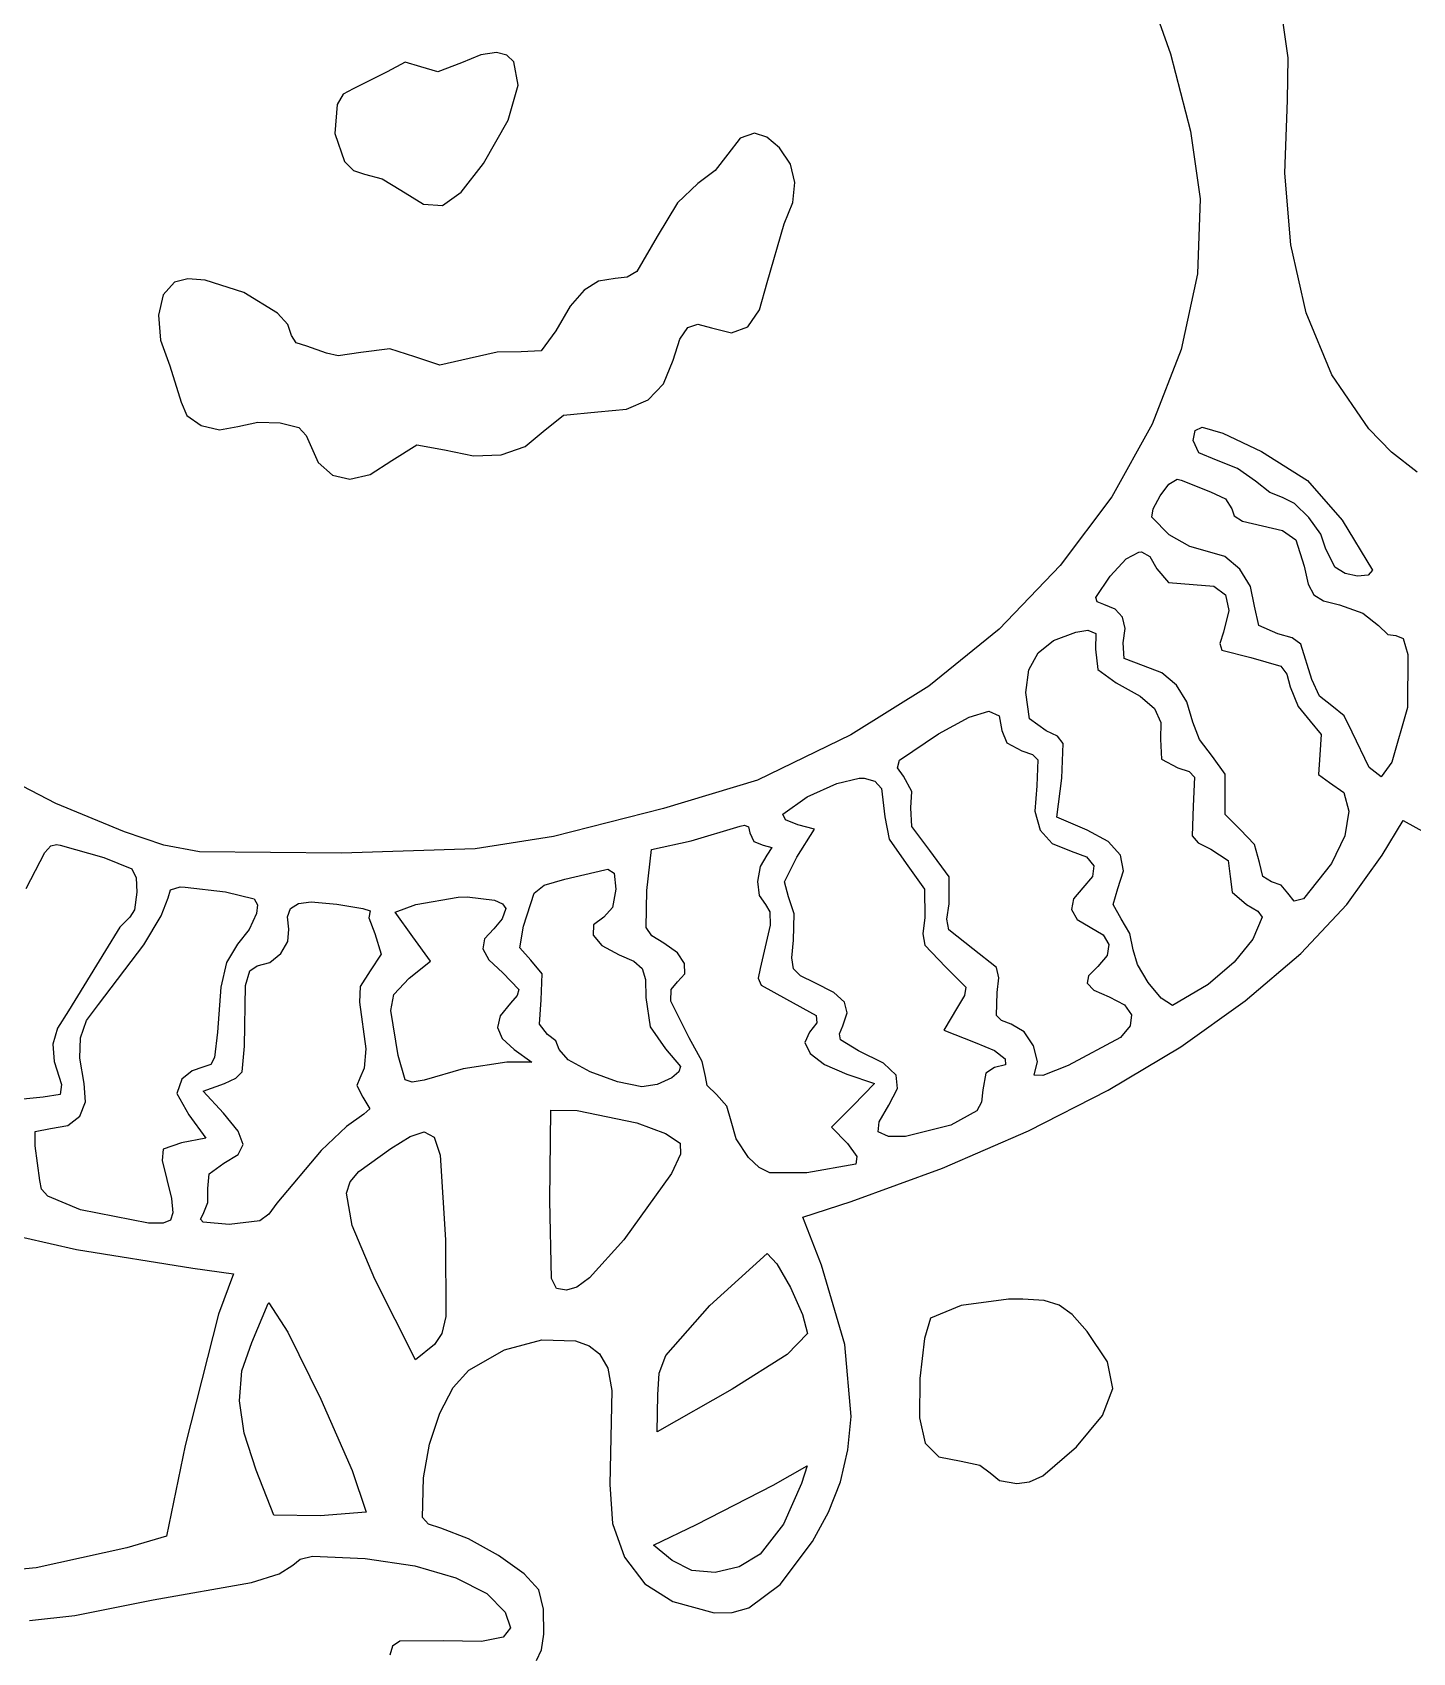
# Model space of a CAD drawing. Extents: x 6 to 164, y 5 to 200.
# Drawn here: x 55.4 to 105, y 81.5 to 139.7 of the extents above; entities that cross this region are included whole.
import ezdxf

# ---------------------------------------------------------------- set-up
doc = ezdxf.new("R2010")
doc.units = 0

msp = doc.modelspace()

# ---------------------------------------------------------------- linework, layer by layer
at = {"layer": 'Layer 1'}
for p, q in [((95.253711, 142.01359), (96.335983, 138.960939)), ((100.567684, 138.809165), (100.350213, 140.323369)), ((71.540113, 138.923887), (70.843857, 138.632788)), ((72.096218, 139.003205), (71.540113, 138.923887)), ((72.470009, 138.908161), (72.096218, 139.003205)), ((72.096218, 139.003205), (72.096218, 139.003205)), ((72.726489, 138.671487), (72.470009, 138.908161)), ((72.875785, 137.825448), (72.726489, 138.671487)), ((96.335983, 138.960939), (97.061306, 136.171956)), ((100.538926, 137.283413), (100.567684, 138.809165)), ((68.171565, 138.306469), (66.945662, 137.697927)), ((68.815252, 138.655454), (68.171565, 138.306469)), ((69.379829, 138.482857), (68.815252, 138.655454)), ((69.989962, 138.305557), (69.379829, 138.482857)), ((70.843857, 138.632788), (69.989962, 138.305557)), ((66.589049, 137.507953), (66.365791, 137.133951)), ((66.945662, 137.697927), (66.589049, 137.507953)), ((72.520644, 136.569485), (72.875785, 137.825448)), ((66.365791, 137.133951), (66.285389, 136.09125)), ((100.447013, 134.663631), (100.538926, 137.283413)), ((71.637607, 135.007996), (72.520644, 136.569485)), ((66.285389, 136.09125), (66.636547, 135.084595)), ((80.863966, 135.926246), (80.421774, 135.351955)), ((81.383093, 136.101607), (80.863966, 135.926246)), ((81.818337, 135.959182), (81.383093, 136.101607)), ((81.383093, 136.101607), (81.383093, 136.101607)), ((82.273857, 135.572441), (81.818337, 135.959182)), ((97.061306, 136.171956), (97.399204, 133.746816)), ((80.421774, 135.351955), (79.959621, 134.759855)), ((82.666509, 134.982254), (82.273857, 135.572441)), ((66.636547, 135.084595), (66.95274, 134.755652)), ((66.95274, 134.755652), (67.351357, 134.62876)), ((67.351357, 134.62876), (67.984811, 134.45879)), ((70.833571, 133.979311), (71.637607, 135.007996)), ((79.959621, 134.759855), (79.336982, 134.293621)), ((82.825526, 134.32872), (82.666509, 134.982254)), ((100.663925, 132.089669), (100.447013, 134.663631)), ((67.984811, 134.45879), (68.665454, 134.055496)), ((68.665454, 134.055496), (69.472527, 133.544919)), ((79.336982, 134.293621), (78.605135, 133.599234)), ((82.750601, 133.613539), (82.825526, 134.32872)), ((69.472527, 133.544919), (70.153555, 133.505571)), ((70.153555, 133.505571), (70.833571, 133.979311)), ((78.605135, 133.599234), (77.881774, 132.388621)), ((82.441426, 132.838413), (82.750601, 133.613539)), ((97.399204, 133.746816), (97.30512, 131.046679)), ((81.832885, 130.730566), (82.441426, 132.838413)), ((77.881774, 132.388621), (77.147892, 131.130548)), ((101.219099, 129.644351), (100.663925, 132.089669)), ((77.147892, 131.130548), (76.804591, 130.919392)), ((60.525107, 130.748205), (60.118933, 130.292329)), ((61.003664, 130.862268), (60.525107, 130.748205)), ((61.620825, 130.817846), (61.003664, 130.862268)), ((63.020777, 130.368006), (61.620825, 130.817846)), ((75.76974, 130.779248), (75.247364, 130.462111)), ((76.364829, 130.871677), (75.76974, 130.779248)), ((76.804591, 130.919392), (76.364829, 130.871677)), ((81.562903, 129.746932), (81.832885, 130.730566)), ((97.30512, 131.046679), (96.721427, 128.32478)), ((60.118933, 130.292329), (59.949042, 129.554416)), ((64.224614, 129.627606), (63.020777, 130.368006)), ((75.247364, 130.462111), (74.750144, 129.880122)), ((59.949042, 129.554416), (60.023086, 128.661539)), ((64.596628, 129.219983), (64.224614, 129.627606)), ((74.750144, 129.880122), (74.230524, 128.993135)), ((81.133973, 129.143502), (81.562903, 129.746932)), ((102.141973, 127.4105), (101.219099, 129.644351)), ((64.731982, 128.825566), (64.596628, 129.219983)), ((64.891616, 128.558805), (64.731982, 128.825566)), ((74.230524, 128.993135), (73.704011, 128.281418)), ((78.694314, 128.690949), (78.977943, 129.112437)), ((78.977943, 129.112437), (79.344078, 129.238353)), ((79.344078, 129.238353), (79.830871, 129.098969)), ((79.830871, 129.098969), (80.553995, 128.925705)), ((80.553995, 128.925705), (81.133973, 129.143502)), ((60.023086, 128.661539), (60.348718, 127.740774)), ((65.278787, 128.44633), (64.891616, 128.558805)), ((65.984343, 128.190566), (65.278787, 128.44633)), ((66.406309, 128.094665), (65.984343, 128.190566)), ((67.219065, 128.217024), (66.406309, 128.094665)), ((68.261919, 128.348909), (67.219065, 128.217024)), ((69.168162, 128.058274), (68.261919, 128.348909)), ((72.11917, 128.228915), (71.11726, 128.005357)), ((72.986982, 128.234663), (72.11917, 128.228915)), ((73.704011, 128.281418), (72.986982, 128.234663)), ((78.455037, 127.943621), (78.694314, 128.690949)), ((96.721427, 128.32478), (95.682104, 125.633461)), ((60.348718, 127.740774), (60.763232, 126.435496)), ((70.064763, 127.765168), (69.168162, 128.058274)), ((71.11726, 128.005357), (70.064763, 127.765168)), ((78.111127, 127.093223), (78.455037, 127.943621)), ((77.559029, 126.511772), (78.111127, 127.093223)), ((103.461983, 125.470941), (102.141973, 127.4105)), ((60.763232, 126.435496), (60.965343, 125.949052)), ((76.775837, 126.181019), (77.559029, 126.511772)), ((60.965343, 125.949052), (61.475483, 125.594611)), ((73.780732, 125.377163), (74.50537, 125.956839)), ((74.50537, 125.956839), (75.738649, 126.082719)), ((75.738649, 126.082719), (76.775837, 126.181019)), ((61.475483, 125.594611), (62.13882, 125.440125)), ((62.13882, 125.440125), (62.800524, 125.553552)), ((62.800524, 125.553552), (63.515096, 125.712033)), ((63.515096, 125.712033), (64.325399, 125.689388)), ((64.325399, 125.689388), (64.98842, 125.517245)), ((64.98842, 125.517245), (65.261149, 125.227232)), ((73.127286, 124.839809), (73.780732, 125.377163)), ((95.682104, 125.633461), (94.22113, 123.025064)), ((97.15226, 125.050844), (97.222445, 125.412186)), ((97.222445, 125.412186), (97.478579, 125.535913)), ((97.478579, 125.535913), (98.220245, 125.318009)), ((97.478579, 125.535913), (97.478579, 125.535913)), ((98.220245, 125.318009), (99.604065, 124.653969)), ((104.280113, 124.637404), (103.461983, 125.470941)), ((65.261149, 125.227232), (65.693301, 124.265913)), ((68.339135, 124.336469), (69.232931, 124.893894)), ((69.232931, 124.893894), (70.226496, 124.715705)), ((70.226496, 124.715705), (71.27334, 124.495494)), ((72.265879, 124.541391), (73.127286, 124.839809)), ((97.355947, 124.607745), (97.15226, 125.050844)), ((65.693301, 124.265913), (66.198159, 123.799107)), ((67.553935, 123.834567), (68.339135, 124.336469)), ((71.27334, 124.495494), (72.265879, 124.541391)), ((97.990107, 124.345288), (97.355947, 124.607745)), ((98.746666, 124.049172), (97.990107, 124.345288)), ((99.604065, 124.653969), (101.263478, 123.608667)), ((105.208567, 123.908499), (104.280113, 124.637404)), ((66.198159, 123.799107), (66.829324, 123.655386)), ((66.829324, 123.655386), (67.553935, 123.834567)), ((96.278607, 123.480864), (96.570176, 123.666191)), ((96.570176, 123.666191), (96.720107, 123.622094)), ((96.570176, 123.666191), (96.570176, 123.666191)), ((96.720107, 123.622094), (97.769621, 123.20758)), ((99.392399, 123.586816), (98.746666, 124.049172)), ((99.91142, 123.17719), (99.392399, 123.586816)), ((101.263478, 123.608667), (102.505662, 122.184524)), ((94.22113, 123.025064), (92.372486, 120.551928)), ((95.711624, 122.596629), (95.961635, 123.057649)), ((95.961635, 123.057649), (96.278607, 123.480864)), ((97.769621, 123.20758), (98.318215, 122.948542)), ((98.318215, 122.948542), (98.545732, 122.599038)), ((100.362537, 123.004732), (99.91142, 123.17719)), ((100.794255, 122.790112), (100.362537, 123.004732)), ((95.662562, 122.291655), (95.711624, 122.596629)), ((98.545732, 122.599038), (98.628769, 122.347132)), ((98.628769, 122.347132), (98.921462, 122.148708)), ((101.308114, 122.28366), (100.794255, 122.790112)), ((96.287954, 121.664177), (95.662562, 122.291655)), ((98.921462, 122.148708), (100.362537, 121.814107)), ((100.362537, 121.814107), (100.841262, 121.474844)), ((101.737241, 121.681338), (101.308114, 122.28366)), ((102.505662, 122.184524), (103.599274, 120.394177)), ((97.026218, 121.236738), (96.287954, 121.664177)), ((97.672607, 121.055635), (97.026218, 121.236738)), ((100.841262, 121.474844), (101.138649, 120.535288)), ((101.91476, 121.179107), (101.737241, 121.681338)), ((94.171287, 120.173691), (94.744664, 120.790858)), ((94.744664, 120.790858), (95.194343, 121.037996)), ((95.194343, 121.037996), (95.291357, 121.046816)), ((95.291357, 121.046816), (95.589477, 120.879889)), ((95.291357, 121.046816), (95.291357, 121.046816)), ((95.589477, 120.879889), (95.846982, 120.438274)), ((98.28699, 120.878898), (97.672607, 121.055635)), ((98.829408, 120.42746), (98.28699, 120.878898)), ((102.249899, 120.50001), (101.91476, 121.179107)), ((92.372486, 120.551928), (90.170149, 118.266397)), ((93.649058, 119.401214), (94.171287, 120.173691)), ((95.846982, 120.438274), (96.266933, 119.939756)), ((99.214554, 119.800631), (98.829408, 120.42746)), ((101.138649, 120.535288), (101.289087, 119.885185)), ((102.621299, 120.268979), (102.249899, 120.50001)), ((103.066406, 120.167298), (102.621299, 120.268979)), ((103.440602, 120.205514), (103.066406, 120.167298)), ((103.599274, 120.394177), (103.440602, 120.205514)), ((96.266933, 119.939756), (97.15226, 119.87383)), ((97.15226, 119.87383), (97.88983, 119.808929)), ((97.88983, 119.808929), (98.318104, 119.497536)), ((98.318104, 119.497536), (98.434654, 118.944342)), ((99.357121, 119.097719), (99.214554, 119.800631)), ((101.289087, 119.885185), (101.492945, 119.500983)), ((101.492945, 119.500983), (101.837154, 119.285565)), ((93.698084, 119.245263), (93.649058, 119.401214)), ((93.933162, 119.159455), (93.698084, 119.245263)), ((94.352582, 118.98747), (93.933162, 119.159455)), ((94.610423, 118.696278), (94.352582, 118.98747)), ((98.434654, 118.944342), (98.237051, 118.154038)), ((99.506966, 118.401604), (99.357121, 119.097719)), ((101.837154, 119.285565), (102.408649, 119.141816)), ((102.408649, 119.141816), (103.249001, 118.838495)), ((94.706022, 118.29051), (94.610423, 118.696278)), ((94.638718, 117.774802), (94.706022, 118.29051)), ((100.194968, 118.101121), (99.506966, 118.401604)), ((103.249001, 118.838495), (103.81094, 118.400982)), ((103.81094, 118.400982), (104.146828, 118.078954)), ((90.170149, 118.266397), (87.648099, 116.22081)), ((91.571853, 117.418356), (92.128712, 117.861519)), ((92.128712, 117.861519), (92.936565, 118.154038)), ((92.936565, 118.154038), (93.368718, 118.233413)), ((93.368718, 118.233413), (93.650987, 118.110027)), ((93.368718, 118.233413), (93.368718, 118.233413)), ((93.650987, 118.110027), (93.642121, 117.545496)), ((94.66768, 117.217954), (94.638718, 117.774802)), ((98.237051, 118.154038), (98.108682, 117.751789)), ((98.108682, 117.751789), (98.177358, 117.516908)), ((100.709452, 117.959591), (100.194968, 118.101121)), ((101.023847, 117.722118), (100.709452, 117.959591)), ((101.420871, 116.451885), (101.023847, 117.722118)), ((104.146828, 118.078954), (104.437121, 118.039385)), ((104.437121, 118.039385), (104.699447, 117.931532)), ((104.699447, 117.931532), (104.874585, 117.356055)), ((91.247558, 116.802843), (91.571853, 117.418356)), ((93.642121, 117.545496), (93.726067, 116.822515)), ((95.370732, 116.945774), (94.66768, 117.217954)), ((98.177358, 117.516908), (99.224829, 117.245635)), ((99.224829, 117.245635), (100.299485, 116.931894)), ((104.874585, 117.356055), (104.860454, 115.446469)), ((91.137399, 115.993274), (91.247558, 116.802843)), ((93.726067, 116.822515), (94.382954, 116.337232)), ((96.02098, 116.694093), (95.370732, 116.945774)), ((96.548104, 116.253719), (96.02098, 116.694093)), ((100.299485, 116.931894), (100.520154, 116.647681)), ((100.520154, 116.647681), (100.64476, 116.196121)), ((87.648099, 116.22081), (84.840315, 114.46751)), ((91.265743, 115.047607), (91.137399, 115.993274)), ((94.382954, 116.337232), (95.23994, 115.862242)), ((96.927514, 115.652255), (96.548104, 116.253719)), ((100.64476, 116.196121), (100.92112, 115.486933)), ((101.694812, 115.861552), (101.420871, 116.451885)), ((95.23994, 115.862242), (95.756849, 115.409621)), ((95.756849, 115.409621), (95.985891, 114.913688)), ((97.134621, 114.917302), (96.927514, 115.652255)), ((100.92112, 115.486933), (101.359135, 114.961399)), ((102.135246, 115.508205), (101.694812, 115.861552)), ((102.581543, 115.154888), (102.135246, 115.508205)), ((104.860454, 115.446469), (104.29601, 113.488552)), ((87.997676, 114.502788), (89.099815, 115.097419)), ((89.099815, 115.097419), (89.805662, 115.314177)), ((89.805662, 115.314177), (90.172803, 115.155785)), ((89.805662, 115.314177), (89.805662, 115.314177)), ((90.172803, 115.155785), (90.273093, 114.62626)), ((91.869412, 114.608621), (91.265743, 115.047607)), ((95.985891, 114.913688), (95.979274, 114.30876)), ((97.380617, 114.298332), (97.134621, 114.917302)), ((101.359135, 114.961399), (101.750473, 114.479711)), ((102.86726, 114.564524), (102.581543, 115.154888)), ((84.840315, 114.46751), (81.49083, 112.832327)), ((86.594211, 113.562094), (87.997676, 114.502788)), ((90.273093, 114.62626), (90.45565, 114.175516)), ((92.275381, 114.414057), (91.869412, 114.608621)), ((92.473704, 114.153479), (92.275381, 114.414057)), ((95.979274, 114.30876), (96.007083, 113.592994)), ((97.848996, 113.691399), (97.380617, 114.298332)), ((101.750473, 114.479711), (101.711912, 113.744316)), ((103.484621, 113.294524), (102.86726, 114.564524)), ((90.45565, 114.175516), (90.987468, 113.894246)), ((90.987468, 113.894246), (91.375379, 113.761983)), ((91.375379, 113.761983), (91.570511, 113.566334)), ((92.425037, 112.906469), (92.473704, 114.153479)), ((98.306496, 113.054351), (97.848996, 113.691399)), ((101.711912, 113.744316), (101.663323, 113.042833)), ((56.254413, 111.994835), (54.10967, 113.112714)), ((86.521274, 113.286835), (86.594211, 113.562094)), ((86.736496, 112.977024), (86.521274, 113.286835)), ((91.570511, 113.566334), (91.525454, 112.633066)), ((96.007083, 113.592994), (96.596635, 113.285705)), ((96.596635, 113.285705), (97.003437, 113.148921)), ((97.003437, 113.148921), (97.203551, 112.942769)), ((98.307607, 112.315566), (98.306496, 113.054351)), ((101.663323, 113.042833), (102.055871, 112.756538)), ((103.910722, 112.956778), (103.484621, 113.294524)), ((104.29601, 113.488552), (103.910722, 112.956778)), ((81.49083, 112.832327), (78.111079, 111.812857)), ((83.270454, 112.236191), (84.342352, 112.718829)), ((84.342352, 112.718829), (85.140176, 112.915288)), ((85.140176, 112.915288), (85.325385, 112.906469)), ((85.140176, 112.915288), (85.140176, 112.915288)), ((85.325385, 112.906469), (85.699702, 112.800458)), ((85.699702, 112.800458), (85.944968, 112.536062)), ((85.944968, 112.536062), (86.066218, 111.521816)), ((87.029919, 112.435108), (86.736496, 112.977024)), ((91.525454, 112.633066), (91.463021, 111.723351)), ((92.248649, 111.504177), (92.425037, 112.906469)), ((97.203551, 112.942769), (97.15226, 111.901052)), ((102.055871, 112.756538), (102.564139, 112.391781)), ((58.72594, 110.98383), (56.254413, 111.994835)), ((82.39086, 111.612478), (83.270454, 112.236191)), ((87.001079, 111.848135), (87.029919, 112.435108)), ((97.15226, 111.901052), (97.110699, 110.833558)), ((98.302489, 111.599119), (98.307607, 112.315566)), ((102.564139, 112.391781), (102.747589, 111.722924)), ((78.111079, 111.812857), (74.151149, 110.807441)), ((82.489285, 111.405509), (82.39086, 111.612478)), ((82.935315, 111.230774), (82.489285, 111.405509)), ((86.066218, 111.521816), (86.216074, 110.713478)), ((87.033112, 111.167299), (87.001079, 111.848135)), ((91.463021, 111.723351), (91.645275, 111.034236)), ((93.34226, 111.045566), (92.248649, 111.504177)), ((98.836774, 111.063205), (98.302489, 111.599119)), ((102.747589, 111.722924), (102.602819, 110.841065)), ((103.943232, 110.137163), (104.701704, 111.389524)), ((104.701704, 111.389524), (105.857051, 110.754524)), ((104.701704, 111.389524), (104.701704, 111.389524)), ((60.139435, 110.499845), (58.72594, 110.98383)), ((74.151149, 110.807441), (71.329788, 110.367716)), ((79.098857, 110.65751), (80.862746, 111.177857)), ((80.862746, 111.177857), (81.012676, 111.221955)), ((81.012676, 111.221955), (81.157899, 111.164088)), ((81.012676, 111.221955), (81.012676, 111.221955)), ((81.157899, 111.164088), (81.206704, 110.939732)), ((81.206704, 110.939732), (81.349374, 110.629504)), ((82.900037, 110.066607), (83.535037, 111.080844)), ((83.535037, 111.080844), (82.935315, 111.230774)), ((86.216074, 110.713478), (86.83351, 109.846121)), ((87.680176, 110.304732), (87.033112, 111.167299)), ((91.645275, 111.034236), (92.076299, 110.558043)), ((94.099924, 110.62988), (93.34226, 111.045566)), ((97.110699, 110.833558), (97.334606, 110.58111)), ((99.358887, 110.524124), (98.836774, 111.063205)), ((102.602819, 110.841065), (102.126426, 109.837302)), ((55.189343, 108.946538), (55.85595, 110.236338)), ((55.85595, 110.236338), (56.069295, 110.474221)), ((56.069295, 110.474221), (56.274135, 110.525219)), ((56.274135, 110.525219), (56.406426, 110.49876)), ((56.274135, 110.525219), (56.274135, 110.525219)), ((56.406426, 110.49876), (57.985107, 110.057788)), ((61.424578, 110.257415), (60.139435, 110.499845)), ((66.522329, 110.207719), (61.424578, 110.257415)), ((71.329788, 110.367716), (66.522329, 110.207719)), ((77.511357, 108.867163), (77.670107, 110.34883)), ((77.670107, 110.34883), (79.098857, 110.65751)), ((81.349374, 110.629504), (81.691774, 110.49876)), ((81.824065, 110.145982), (81.577627, 109.727151)), ((81.691774, 110.49876), (81.997617, 110.418733)), ((81.997617, 110.418733), (81.824065, 110.145982)), ((88.37833, 109.363756), (87.680176, 110.304732)), ((92.076299, 110.558043), (92.760176, 110.287094)), ((92.760176, 110.287094), (93.311836, 110.076603)), ((94.536919, 110.139391), (94.099924, 110.62988)), ((94.652192, 109.575027), (94.536919, 110.139391)), ((97.334606, 110.58111), (97.78726, 110.357649)), ((97.78726, 110.357649), (98.4114, 109.948143)), ((99.542329, 109.881399), (99.358887, 110.524124)), ((102.67564, 108.363225), (103.943232, 110.137163)), ((57.985107, 110.057788), (58.99279, 109.647391)), ((58.99279, 109.647391), (59.140969, 109.327258)), ((74.556843, 109.281677), (75.994412, 109.607996)), ((75.994412, 109.607996), (76.100246, 109.634455)), ((76.100246, 109.634455), (76.329698, 109.490984)), ((76.100246, 109.634455), (76.100246, 109.634455)), ((81.577627, 109.727151), (81.483411, 109.19514)), ((82.453185, 109.179136), (82.900037, 110.066607)), ((86.83351, 109.846121), (87.496113, 108.91955)), ((93.311836, 110.076603), (93.574382, 109.76127)), ((93.574382, 109.76127), (93.535658, 109.37812)), ((94.44469, 108.937719), (94.652192, 109.575027)), ((98.4114, 109.948143), (98.483996, 109.378691)), ((99.650417, 109.369222), (99.542329, 109.881399)), ((102.126426, 109.837302), (101.113703, 108.567999)), ((59.140969, 109.327258), (59.166912, 108.814246)), ((60.378308, 108.889355), (60.727954, 108.999455)), ((60.727954, 108.999455), (60.904343, 108.990635)), ((60.727954, 108.999455), (60.727954, 108.999455)), ((60.904343, 108.990635), (62.350732, 108.823066)), ((73.454412, 108.778969), (73.809018, 109.057857)), ((73.809018, 109.057857), (74.556843, 109.281677)), ((76.329698, 109.490984), (76.391287, 108.92008)), ((81.483411, 109.19514), (81.546292, 108.693169)), ((82.600176, 108.646677), (82.453185, 109.179136)), ((88.376912, 108.390913), (88.37833, 109.363756)), ((93.18351, 108.964177), (92.845272, 108.569346)), ((93.535658, 109.37812), (93.18351, 108.964177)), ((98.483996, 109.378691), (98.550948, 108.807169)), ((99.965662, 109.184663), (99.650417, 109.369222)), ((100.319001, 109.060464), (99.965662, 109.184663)), ((100.556565, 108.770149), (100.319001, 109.060464)), ((59.166912, 108.814246), (59.0889, 108.169036)), ((60.044598, 107.954107), (60.295801, 108.60258)), ((60.295801, 108.60258), (60.378308, 108.889355)), ((62.350732, 108.823066), (63.382175, 108.566923)), ((63.382175, 108.566923), (63.510693, 108.360632)), ((64.698824, 108.220405), (64.975894, 108.398772)), ((64.975894, 108.398772), (65.437537, 108.461469)), ((65.437537, 108.461469), (66.363579, 108.382094)), ((65.437537, 108.461469), (65.437537, 108.461469)), ((66.363579, 108.382094), (67.294728, 108.221803)), ((68.462607, 108.091052), (69.194621, 108.364455)), ((69.194621, 108.364455), (70.720385, 108.629038)), ((70.720385, 108.629038), (71.046704, 108.637857)), ((71.046704, 108.637857), (72.023113, 108.522873)), ((71.046704, 108.637857), (71.046704, 108.637857)), ((72.023113, 108.522873), (72.322263, 108.394593)), ((72.322263, 108.394593), (72.431357, 108.223344)), ((73.075176, 107.588344), (73.454412, 108.778969)), ((76.391287, 108.92008), (76.265995, 108.262861)), ((77.479018, 107.539488), (77.511357, 108.867163)), ((81.546292, 108.693169), (81.771149, 108.364455)), ((81.771149, 108.364455), (81.925786, 108.107093)), ((82.809319, 108.029646), (82.600176, 108.646677)), ((87.496113, 108.91955), (87.503787, 107.897024)), ((88.297448, 107.836743), (88.376912, 108.390913)), ((92.845272, 108.569346), (92.780304, 108.181266)), ((94.277906, 108.366076), (94.44469, 108.937719)), ((94.568162, 107.852927), (94.277906, 108.366076)), ((98.550948, 108.807169), (99.074899, 108.364455)), ((99.074899, 108.364455), (99.474762, 108.123664)), ((100.78096, 108.487623), (100.556565, 108.770149)), ((101.113703, 108.567999), (100.78096, 108.487623)), ((101.026033, 106.610701), (102.67564, 108.363225)), ((58.911149, 107.905844), (58.554549, 107.557166)), ((59.0889, 108.169036), (58.911149, 107.905844)), ((59.420807, 106.910591), (60.044598, 107.954107)), ((63.470801, 108.038135), (63.203967, 107.466222)), ((63.510693, 108.360632), (63.470801, 108.038135)), ((64.590469, 107.91783), (64.698824, 108.220405)), ((64.634968, 107.48251), (64.590469, 107.91783)), ((67.294728, 108.221803), (67.554204, 108.135149)), ((67.554204, 108.135149), (67.51321, 107.883022)), ((67.51321, 107.883022), (67.721774, 107.32376)), ((69.097607, 107.209107), (68.462607, 108.091052)), ((72.302511, 107.848734), (71.999204, 107.49133)), ((72.431357, 108.223344), (72.302511, 107.848734)), ((75.959135, 107.905844), (75.586402, 107.630866)), ((76.265995, 108.262861), (75.959135, 107.905844)), ((81.925786, 108.107093), (81.944312, 107.627315)), ((82.785385, 107.085635), (82.809319, 108.029646)), ((87.503787, 107.897024), (87.436555, 107.317161)), ((88.370761, 107.461152), (88.297448, 107.836743)), ((92.780304, 108.181266), (92.983084, 107.831863)), ((92.983084, 107.831863), (93.448093, 107.553066)), ((94.872006, 107.3191), (94.568162, 107.852927)), ((99.631528, 107.90822), (99.295385, 107.120913)), ((99.474762, 108.123664), (99.631528, 107.90822)), ((58.554549, 107.557166), (58.046843, 106.715219)), ((63.203967, 107.466222), (62.782885, 106.935705)), ((64.597376, 107.036495), (64.634968, 107.48251)), ((67.721774, 107.32376), (67.952627, 106.57746)), ((69.732607, 106.327163), (69.097607, 107.209107)), ((71.999204, 107.49133), (71.670592, 107.131241)), ((72.936784, 106.809431), (73.075176, 107.588344)), ((75.586402, 107.630866), (75.5715, 107.268822)), ((75.5715, 107.268822), (75.887117, 106.887945)), ((77.69038, 107.235264), (77.479018, 107.539488)), ((78.119899, 106.970982), (77.69038, 107.235264)), ((81.944312, 107.627315), (81.577121, 106.06258)), ((87.436555, 107.317161), (87.50591, 106.905762)), ((89.223579, 106.776955), (88.370761, 107.461152)), ((93.448093, 107.553066), (93.914482, 107.274271)), ((93.914482, 107.274271), (94.120294, 106.924869)), ((94.991496, 106.741677), (94.872006, 107.3191)), ((58.046843, 106.715219), (56.706287, 104.545635)), ((57.791079, 104.766121), (59.420807, 106.910591)), ((62.782885, 106.935705), (62.38884, 106.280011)), ((64.342757, 106.606794), (64.597376, 107.036495)), ((71.670592, 107.131241), (71.610159, 106.772829)), ((71.610159, 106.772829), (71.825829, 106.376793)), ((73.33976, 106.362441), (72.936784, 106.809431)), ((75.887117, 106.887945), (76.50594, 106.556469)), ((78.603181, 106.623414), (78.119899, 106.970982)), ((78.859536, 106.241589), (78.603181, 106.623414)), ((82.716198, 106.44783), (82.785385, 107.085635)), ((87.50591, 106.905762), (88.244621, 106.124316)), ((90.07499, 106.097325), (89.223579, 106.776955)), ((94.120294, 106.924869), (94.058357, 106.536788)), ((95.14919, 106.212804), (94.991496, 106.741677)), ((99.295385, 107.120913), (98.619796, 106.296126)), ((62.38884, 106.280011), (62.191982, 105.392302)), ((63.232768, 105.98714), (63.49726, 106.159594)), ((63.49726, 106.159594), (63.949816, 106.284222)), ((63.949816, 106.284222), (64.342757, 106.606794)), ((67.952627, 106.57746), (67.554204, 105.983205)), ((68.956496, 105.718621), (69.732607, 106.327163)), ((71.825829, 106.376793), (72.325524, 105.90383)), ((73.745955, 105.873572), (73.33976, 106.362441)), ((76.50594, 106.556469), (77.042169, 106.32481)), ((77.042169, 106.32481), (77.33563, 106.064937)), ((77.33563, 106.064937), (77.456781, 105.667184)), ((78.869545, 105.878297), (78.859536, 106.241589)), ((81.577121, 106.06258), (81.512057, 105.721595)), ((82.779824, 106.058207), (82.716198, 106.44783)), ((83.035849, 105.798653), (82.779824, 106.058207)), ((88.244621, 106.124316), (88.973713, 105.394845)), ((90.16356, 105.728901), (90.07499, 106.097325)), ((93.721496, 106.141955), (93.388557, 105.80473)), ((94.058357, 106.536788), (93.721496, 106.141955)), ((95.534408, 105.565944), (95.14919, 106.212804)), ((98.619796, 106.296126), (97.690246, 105.489316)), ((99.025694, 104.900085), (101.026033, 106.610701)), ((63.038649, 103.275635), (63.069761, 105.456192)), ((63.069761, 105.456192), (63.232768, 105.98714)), ((67.554204, 105.983205), (67.195245, 105.422686)), ((68.41482, 105.126063), (68.956496, 105.718621)), ((72.325524, 105.90383), (72.901058, 105.311914)), ((73.701357, 104.94251), (73.745955, 105.873572)), ((77.456781, 105.667184), (77.476079, 105.021885)), ((78.378366, 105.311716), (78.613787, 105.58633)), ((78.613787, 105.58633), (78.869545, 105.878297)), ((81.512057, 105.721595), (81.614792, 105.463718)), ((81.614792, 105.463718), (82.529621, 104.960149)), ((83.543857, 105.551052), (83.035849, 105.798653)), ((84.235949, 105.199865), (83.543857, 105.551052)), ((90.105524, 105.198274), (90.16356, 105.728901)), ((93.388557, 105.80473), (93.335812, 105.532326)), ((93.335812, 105.532326), (93.577333, 105.291334)), ((96.003153, 105.004242), (95.534408, 105.565944)), ((97.690246, 105.489316), (96.411426, 104.730844)), ((62.191982, 105.392302), (62.06851, 103.778344)), ((67.195245, 105.422686), (67.174968, 104.854316)), ((68.303857, 104.554455), (68.41482, 105.126063)), ((72.849408, 105.096032), (72.598926, 104.819038)), ((72.901058, 105.311914), (72.849408, 105.096032)), ((73.650174, 104.059921), (73.701357, 104.94251)), ((77.476079, 105.021885), (77.622425, 103.963722)), ((78.366923, 104.894987), (78.378366, 105.311716)), ((79.028301, 103.566677), (78.366923, 104.894987)), ((82.529621, 104.960149), (83.596746, 104.372275)), ((84.616685, 104.854033), (84.235949, 105.199865)), ((88.933708, 105.09877), (88.676774, 104.677927)), ((88.973713, 105.394845), (88.933708, 105.09877)), ((90.081413, 104.381019), (90.105524, 105.198274)), ((93.577333, 105.291334), (94.12719, 105.048344)), ((94.12719, 105.048344), (94.676219, 104.75746)), ((96.411426, 104.730844), (96.003153, 105.004242)), ((96.705908, 103.251871), (99.025694, 104.900085)), ((56.706287, 104.545635), (56.309192, 103.917502)), ((57.363215, 104.193458), (57.791079, 104.766121)), ((67.174968, 104.854316), (67.397498, 103.176652)), ((68.56844, 102.940496), (68.303857, 104.554455)), ((72.23689, 104.362908), (72.136506, 103.945921)), ((72.598926, 104.819038), (72.23689, 104.362908)), ((83.596746, 104.372275), (83.61551, 104.10864)), ((84.549274, 104.007649), (84.712362, 104.47086)), ((84.712362, 104.47086), (84.616685, 104.854033)), ((88.676774, 104.677927), (88.191704, 103.848899)), ((90.260044, 104.194511), (90.081413, 104.381019)), ((94.676219, 104.75746), (94.932513, 104.39996)), ((94.932513, 104.39996), (94.887569, 104.000645)), ((56.309192, 103.917502), (56.14475, 103.349449)), ((57.143001, 103.573981), (57.363215, 104.193458)), ((62.06851, 103.778344), (61.962676, 102.861121)), ((72.136506, 103.945921), (72.300404, 103.548774)), ((73.939482, 103.690149), (73.650174, 104.059921)), ((77.622425, 103.963722), (78.181635, 103.178621)), ((83.349829, 103.778344), (83.190113, 103.409873)), ((83.61551, 104.10864), (83.349829, 103.778344)), ((84.43019, 103.719362), (84.549274, 104.007649)), ((84.465259, 103.504092), (84.43019, 103.719362)), ((88.191704, 103.848899), (89.311774, 103.399107)), ((90.608232, 104.069385), (90.260044, 104.194511)), ((91.076834, 103.784428), (90.608232, 104.069385)), ((91.412657, 103.290509), (91.076834, 103.784428)), ((94.887569, 104.000645), (94.532885, 103.584316)), ((56.14475, 103.349449), (56.19934, 102.715826)), ((57.118944, 102.840609), (57.143001, 103.573981)), ((62.951923, 102.352636), (63.038649, 103.275635)), ((67.397498, 103.176652), (67.345423, 102.48496)), ((72.300404, 103.548774), (72.731218, 103.152163)), ((72.731218, 103.152163), (73.366218, 102.702371)), ((74.234199, 103.463992), (73.939482, 103.690149)), ((74.353996, 103.152163), (74.234199, 103.463992)), ((74.679377, 102.781684), (74.353996, 103.152163)), ((78.181635, 103.178621), (78.714519, 102.543246)), ((79.490591, 102.721133), (79.028301, 103.566677)), ((83.190113, 103.409873), (83.383392, 103.009418)), ((85.113718, 103.108066), (84.465259, 103.504092)), ((89.311774, 103.399107), (90.003292, 103.114395)), ((91.553525, 102.725211), (91.412657, 103.290509)), ((94.532885, 103.584316), (92.662425, 102.581455)), ((94.097957, 101.686554), (96.705908, 103.251871)), ((56.19934, 102.715826), (56.459343, 101.890982)), ((57.279551, 101.92626), (57.118944, 102.840609)), ((61.824719, 102.615635), (61.539343, 102.517163)), ((61.962676, 102.861121), (61.824719, 102.615635)), ((68.820609, 102.063817), (68.56844, 102.940496)), ((72.466635, 102.693552), (70.905593, 102.455427)), ((73.366218, 102.702371), (72.466635, 102.693552)), ((75.472367, 102.349963), (74.679377, 102.781684)), ((78.714519, 102.543246), (78.656116, 102.350424)), ((79.610385, 102.182024), (79.490591, 102.721133)), ((83.383392, 103.009418), (83.897233, 102.61419)), ((83.897233, 102.61419), (84.699204, 102.261399)), ((86.014819, 102.656616), (85.113718, 103.108066)), ((86.473118, 102.22453), (86.014819, 102.656616)), ((90.003292, 103.114395), (90.387884, 102.822244)), ((90.408605, 102.595835), (90.00851, 102.508344)), ((90.387884, 102.822244), (90.408605, 102.595835)), ((91.43726, 102.226121), (91.553525, 102.725211)), ((92.662425, 102.581455), (91.740026, 102.222114)), ((60.78969, 102.08501), (60.608932, 101.574526)), ((61.159722, 102.390886), (60.78969, 102.08501)), ((61.539343, 102.517163), (61.159722, 102.390886)), ((62.324274, 101.93508), (62.726039, 102.119348)), ((62.726039, 102.119348), (62.951923, 102.352636)), ((67.183787, 102.120288), (67.080985, 101.852928)), ((67.345423, 102.48496), (67.183787, 102.120288)), ((69.071033, 101.981019), (68.820609, 102.063817)), ((69.494482, 102.049732), (69.071033, 101.981019)), ((70.905593, 102.455427), (69.494482, 102.049732)), ((76.449209, 101.984203), (75.472367, 102.349963)), ((77.326149, 101.811607), (76.449209, 101.984203)), ((78.402121, 102.137927), (77.881641, 101.896051)), ((78.656116, 102.350424), (78.402121, 102.137927)), ((79.672969, 101.860266), (79.610385, 102.182024)), ((84.699204, 102.261399), (85.686982, 101.92626)), ((86.52512, 101.744733), (86.473118, 102.22453)), ((89.694378, 102.30515), (89.585176, 101.696955)), ((90.00851, 102.508344), (89.694378, 102.30515)), ((91.740026, 102.222114), (91.43726, 102.226121)), ((55.797885, 101.441191), (55.085197, 101.362414)), ((56.415283, 101.532788), (55.797885, 101.441191)), ((56.459343, 101.890982), (56.415283, 101.532788)), ((57.32316, 101.265605), (57.279551, 101.92626)), ((60.608932, 101.574526), (61.036635, 100.806191)), ((61.548162, 101.652857), (62.324274, 101.93508)), ((62.288996, 100.859107), (61.548162, 101.652857)), ((67.080985, 101.852928), (67.29844, 101.441191)), ((67.29844, 101.441191), (67.545337, 101.019351)), ((77.881641, 101.896051), (77.326149, 101.811607)), ((80.00726, 101.529385), (79.672969, 101.860266)), ((80.383031, 101.109663), (80.00726, 101.529385)), ((85.686982, 101.92626), (84.91969, 101.14133)), ((86.207329, 101.150149), (86.52512, 101.744733)), ((89.585176, 101.696955), (89.538401, 101.26168)), ((91.233125, 100.224628), (94.097957, 101.686554)), ((57.118903, 100.753765), (57.32316, 101.265605)), ((61.036635, 100.806191), (61.645176, 99.968344)), ((62.811593, 100.218589), (62.288996, 100.859107)), ((67.324899, 100.82383), (66.705081, 100.387655)), ((67.545337, 101.019351), (67.324899, 100.82383)), ((74.018857, 97.728205), (74.054135, 100.97376)), ((74.054135, 100.97376), (74.997815, 100.964941)), ((74.054135, 100.97376), (74.054135, 100.97376)), ((74.997815, 100.964941), (77.152248, 100.518348)), ((80.536426, 100.576885), (80.383031, 101.109663)), ((84.91969, 101.14133), (84.152399, 100.365219)), ((85.859676, 100.546222), (86.207329, 101.150149)), ((89.370125, 100.948057), (88.438649, 100.435774)), ((89.538401, 101.26168), (89.370125, 100.948057)), ((55.515318, 100.202343), (56.062468, 100.312302)), ((56.062468, 100.312302), (56.690698, 100.424684)), ((56.690698, 100.424684), (57.118903, 100.753765)), ((62.987404, 99.742365), (62.811593, 100.218589)), ((66.705081, 100.387655), (65.791596, 99.517389)), ((77.152248, 100.518348), (78.175212, 100.133079)), ((80.718697, 99.93958), (80.536426, 100.576885)), ((84.152399, 100.365219), (84.725662, 99.774316)), ((85.819274, 100.18883), (85.859676, 100.546222)), ((88.438649, 100.435774), (86.803884, 100.021986)), ((88.142696, 98.886588), (91.233125, 100.224628)), ((55.515662, 99.686121), (55.515318, 100.202343)), ((55.683232, 98.44258), (55.515662, 99.686121)), ((60.772051, 99.800774), (60.120358, 99.567065)), ((61.645176, 99.968344), (60.772051, 99.800774)), ((62.816216, 99.37472), (62.987404, 99.742365)), ((68.303857, 99.597927), (68.998992, 100.019534)), ((68.998992, 100.019534), (69.494482, 100.18883)), ((69.494482, 100.18883), (69.855145, 100.004103)), ((69.494482, 100.18883), (69.494482, 100.18883)), ((69.855145, 100.004103), (70.070569, 99.351539)), ((78.175212, 100.133079), (78.710801, 99.783135)), ((78.710801, 99.783135), (78.71525, 99.383569)), ((81.162607, 99.271607), (80.718697, 99.93958)), ((84.725662, 99.774316), (85.056348, 99.309247)), ((86.193974, 100.029436), (85.819274, 100.18883)), ((86.803884, 100.021986), (86.193974, 100.029436)), ((60.120358, 99.567065), (60.084135, 99.165774)), ((60.084135, 99.165774), (60.410454, 97.79876)), ((61.768619, 98.677263), (62.297815, 99.059941)), ((62.297815, 99.059941), (62.816216, 99.37472)), ((65.791596, 99.517389), (64.202815, 97.622371)), ((67.149591, 98.768821), (68.303857, 99.597927)), ((70.070569, 99.351539), (70.270593, 96.308274)), ((78.71525, 99.383569), (78.392741, 98.694354)), ((81.54121, 98.911981), (81.162607, 99.271607)), ((85.056348, 99.309247), (85.016704, 99.024663)), ((61.715732, 98.160357), (61.768619, 98.677263)), ((66.840806, 98.396), (67.149591, 98.768821)), ((78.392741, 98.694354), (76.682329, 96.308274)), ((81.931835, 98.721713), (81.54121, 98.911981)), ((83.261635, 98.715982), (81.931835, 98.721713)), ((85.016704, 99.024663), (83.261635, 98.715982)), ((84.857954, 97.692927), (88.142696, 98.886588)), ((55.745533, 98.127718), (55.683232, 98.44258)), ((55.972689, 97.873791), (55.745533, 98.127718)), ((61.724978, 97.655356), (61.715732, 98.160357)), ((66.702595, 97.982305), (66.840806, 98.396)), ((66.912914, 96.826204), (66.702595, 97.982305)), ((57.14726, 97.393066), (55.972689, 97.873791)), ((59.581426, 96.907996), (57.14726, 97.393066)), ((60.410454, 97.79876), (60.457598, 97.282706)), ((61.548162, 97.234316), (61.724978, 97.655356)), ((64.202815, 97.622371), (63.913708, 97.225986)), ((74.073112, 94.917291), (74.018857, 97.728205)), ((83.120524, 97.128482), (84.857954, 97.692927)), ((53.431907, 96.77746), (56.992925, 95.962818)), ((60.111543, 96.909892), (59.581426, 96.907996)), ((60.380781, 97.010606), (60.111543, 96.909892)), ((60.457598, 97.282706), (60.380781, 97.010606)), ((61.451497, 97.055549), (61.548162, 97.234316)), ((61.552469, 96.94415), (61.451497, 97.055549)), ((62.483024, 96.863899), (61.552469, 96.94415)), ((63.588838, 96.993468), (62.483024, 96.863899)), ((63.913708, 97.225986), (63.588838, 96.993468)), ((67.730593, 94.888344), (66.912914, 96.826204)), ((83.781982, 95.399871), (83.120524, 97.128482)), ((70.270593, 96.308274), (70.276496, 93.553208)), ((76.682329, 96.308274), (75.446582, 94.939334)), ((56.992925, 95.962818), (61.186565, 95.285219)), ((79.769135, 93.944663), (81.832885, 95.814385)), ((81.832885, 95.814385), (82.185785, 95.444423)), ((81.832885, 95.814385), (81.832885, 95.814385)), ((61.186565, 95.285219), (62.641774, 95.091191)), ((62.641774, 95.091191), (62.103787, 93.635982)), ((82.185785, 95.444423), (82.670571, 94.590489)), ((84.622429, 92.541811), (83.781982, 95.399871)), ((69.185801, 91.995566), (67.730593, 94.888344)), ((74.257613, 94.553086), (74.073112, 94.917291)), ((74.618579, 94.500288), (74.257613, 94.553086)), ((74.987819, 94.610333), (74.618579, 94.500288)), ((75.446582, 94.939334), (74.987819, 94.610333)), ((82.670571, 94.590489), (83.098111, 93.629718)), ((63.303232, 92.621746), (63.894135, 94.015219)), ((63.894135, 94.015219), (63.911774, 94.041677)), ((63.911774, 94.041677), (64.599106, 92.983513)), ((63.911774, 94.041677), (63.911774, 94.041677)), ((78.185508, 92.147567), (79.769135, 93.944663)), ((88.813004, 93.951073), (87.706635, 93.486052)), ((90.511218, 94.173969), (88.813004, 93.951073)), ((91.022746, 94.173969), (90.511218, 94.173969)), ((90.511218, 94.173969), (90.511218, 94.173969)), ((91.791117, 94.122552), (91.022746, 94.173969)), ((92.331402, 93.963613), (91.791117, 94.122552)), ((92.797237, 93.618811), (92.331402, 93.963613)), ((62.103787, 93.635982), (60.904343, 88.90876)), ((70.276496, 93.553208), (70.138719, 92.940574)), ((83.098111, 93.629718), (83.279274, 92.939246)), ((87.706635, 93.486052), (87.494226, 92.761197)), ((93.34226, 93.009802), (92.797237, 93.618811)), ((64.599106, 92.983513), (65.789018, 90.574103)), ((70.138719, 92.940574), (69.873718, 92.542371)), ((72.386073, 92.357157), (73.735056, 92.715359)), ((73.735056, 92.715359), (74.943717, 92.673978)), ((74.943717, 92.673978), (75.429279, 92.495387)), ((83.279274, 92.939246), (82.556376, 92.187382)), ((87.494226, 92.761197), (87.327399, 91.325288)), ((94.073975, 91.917466), (93.34226, 93.009802)), ((62.948229, 91.593424), (63.303232, 92.621746)), ((69.873718, 92.542371), (69.185801, 91.995566)), ((71.10844, 91.625149), (72.386073, 92.357157)), ((75.429279, 92.495387), (75.800385, 92.207232)), ((75.800385, 92.207232), (76.099719, 91.699927)), ((77.951841, 91.5172), (78.185508, 92.147567)), ((82.556376, 92.187382), (80.580524, 90.937232)), ((84.850767, 89.957963), (84.622429, 92.541811)), ((62.854078, 90.523638), (62.948229, 91.593424)), ((70.543789, 90.993475), (71.10844, 91.625149)), ((76.099719, 91.699927), (76.250978, 90.890347)), ((77.899412, 90.734385), (77.951841, 91.5172)), ((94.261329, 90.95793), (94.073975, 91.917466)), ((70.059246, 90.077753), (70.543789, 90.993475)), ((76.250978, 90.890347), (76.179621, 87.506469)), ((80.580524, 90.937232), (77.881774, 89.402649)), ((87.327399, 91.325288), (87.307173, 89.904578)), ((93.892134, 89.988045), (94.261329, 90.95793)), ((63.021986, 89.354174), (62.854078, 90.523638)), ((65.789018, 90.574103), (66.915638, 88.017734)), ((77.881774, 89.402649), (77.899412, 90.734385)), ((69.691401, 88.96559), (70.059246, 90.077753)), ((84.734877, 88.756951), (84.850767, 89.957963)), ((87.307173, 89.904578), (87.515403, 88.998658)), ((92.954204, 88.864663), (93.892134, 89.988045)), ((63.453162, 88.026816), (63.021986, 89.354174)), ((60.904343, 88.90876), (60.234065, 85.654385)), ((69.476843, 87.744594), (69.691401, 88.96559)), ((84.465338, 87.610191), (84.734877, 88.756951)), ((87.515403, 88.998658), (88.000047, 88.51081)), ((91.749715, 87.828224), (92.954204, 88.864663)), ((64.096982, 86.404038), (63.453162, 88.026816)), ((66.915638, 88.017734), (67.413093, 86.518691)), ((82.044551, 87.48883), (83.270454, 88.176746)), ((83.270454, 88.176746), (83.067607, 87.550566)), ((83.270454, 88.176746), (83.270454, 88.176746)), ((88.000047, 88.51081), (88.809065, 88.344316)), ((88.809065, 88.344316), (89.484523, 88.208782)), ((89.484523, 88.208782), (89.84976, 87.929802)), ((69.44009, 86.326698), (69.476843, 87.744594)), ((76.179621, 87.506469), (76.273548, 86.108111)), ((79.292885, 86.068899), (82.044551, 87.48883)), ((83.067607, 87.550566), (82.419938, 86.085314)), ((84.041942, 86.512915), (84.465338, 87.610191)), ((89.84976, 87.929802), (90.188361, 87.65867)), ((90.188361, 87.65867), (90.811079, 87.541746)), ((90.811079, 87.541746), (91.271056, 87.606066)), ((91.271056, 87.606066), (91.749715, 87.828224)), ((65.755037, 86.386399), (64.096982, 86.404038)), ((67.413093, 86.518691), (65.755037, 86.386399)), ((69.65624, 86.083389), (69.44009, 86.326698)), ((83.464482, 85.460357), (84.041942, 86.512915)), ((60.234065, 85.654385), (58.805315, 85.231052)), ((70.103024, 85.936607), (69.65624, 86.083389)), ((71.092871, 85.552648), (70.103024, 85.936607)), ((76.273548, 86.108111), (76.702467, 84.899188)), ((77.749482, 85.328066), (79.292885, 86.068899)), ((82.419938, 86.085314), (81.577121, 85.010566)), ((58.805315, 85.231052), (55.542121, 84.516677)), ((72.1707, 84.954708), (71.092871, 85.552648)), ((78.41976, 84.772441), (77.749482, 85.328066)), ((82.303854, 83.912175), (83.464482, 85.460357)), ((55.542121, 84.516677), (53.516264, 84.315624)), ((64.280433, 84.29376), (64.776079, 84.613691)), ((64.776079, 84.613691), (65.040864, 84.831425)), ((65.040864, 84.831425), (65.481681, 84.937141)), ((65.481681, 84.937141), (67.377815, 84.851816)), ((67.377815, 84.851816), (69.158837, 84.582816)), ((69.158837, 84.582816), (70.641216, 84.15187)), ((73.094431, 84.294297), (72.1707, 84.954708)), ((76.702467, 84.899188), (77.434407, 83.942187)), ((79.124409, 84.422169), (78.41976, 84.772441)), ((80.823023, 84.550503), (79.965475, 84.35128)), ((81.577121, 85.010566), (80.823023, 84.550503)), ((59.757815, 83.36133), (63.292635, 83.983121)), ((63.292635, 83.983121), (64.280433, 84.29376)), ((70.641216, 84.15187), (71.75087, 83.588032)), ((73.621982, 83.722927), (73.094431, 84.294297)), ((77.434407, 83.942187), (78.437399, 83.299594)), ((79.965475, 84.35128), (79.124409, 84.422169)), ((81.171153, 83.075863), (82.303854, 83.912175)), ((56.935593, 82.805705), (59.757815, 83.36133)), ((71.75087, 83.588032), (72.413718, 82.920357)), ((73.793787, 83.027127), (73.621982, 83.722927)), ((55.309755, 82.625408), (56.935593, 82.805705)), ((72.413718, 82.920357), (72.606312, 82.356827)), ((73.80719, 82.126607), (73.793787, 83.027127)), ((78.437399, 83.299594), (79.928346, 82.891608)), ((79.928346, 82.891608), (80.57214, 82.905967)), ((80.57214, 82.905967), (81.171153, 83.075863)), ((72.606312, 82.356827), (72.341638, 82.01706)), ((68.359394, 81.702514), (68.25976, 81.368135)), ((68.621159, 81.875858), (68.359394, 81.702514)), ((70.191218, 81.888482), (68.621159, 81.875858)), ((71.557379, 81.870973), (70.191218, 81.888482)), ((72.341638, 82.01706), (71.557379, 81.870973)), ((73.533906, 81.181323), (73.718036, 81.566954)), ((73.718036, 81.566954), (73.80719, 82.126607))]:
    msp.add_line(p, q, dxfattribs=at)

doc.saveas('drawing.dxf')
